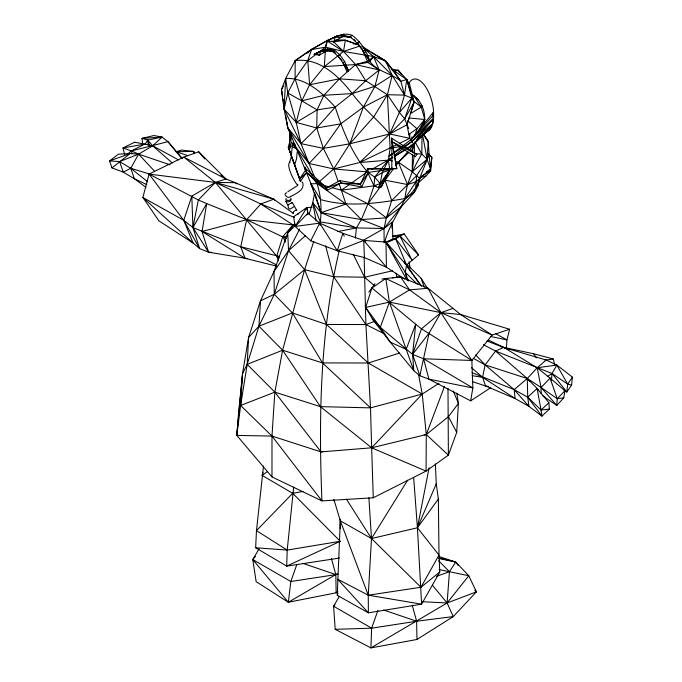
<?xml version="1.0" encoding="UTF-8"?>
<svg xmlns="http://www.w3.org/2000/svg" width="682" height="682" viewBox="0 0 682 682"><rect width="100%" height="100%" fill="white"/><g stroke="black" fill="none" stroke-linecap="round" stroke-linejoin="round"><path stroke-width="1.02" d="M414.409 143.177L414.392 153.689L421.808 154.021L427.12 159.324L430.495 169.008L430.632 170.952L426.182 175.854L419.106 182.051M447.989 388.246L448.381 455.158L426.062 471.092L373.276 497.775L321.921 500.903L271.982 476.923L236.79 435.406L238.734 411.237L242.596 373.31L248.58 337.471L260.49 300.788L274.002 271.487L287.727 232.852L294.743 223.577M416.821 154.337L391.945 141.66L391.8 169.093L368.502 172.35L360.318 184.183L340.966 183.091L326.635 187.814L306.61 172.58L306.209 169.119L326.635 187.814L327.266 190.338L340.966 183.091L361.69 186.979L368.502 172.35L367.607 168.863L396.779 168.633L391.536 138.096L416.821 154.337L415.304 156.809L391.945 141.66L391.536 138.096M418.543 374.392L422.235 394.051L426.276 434.545L426.062 471.092L371.647 447.81L320.412 406.634L282.612 350.224L258.93 326.218L260.49 300.788L274.283 294.309L304.598 269.697L313.78 241.351M426.821 131.703A27.092 12.464 76.3 0 0 429.677 129.861C434.349 123.877 433.761 115.846 433.343 108.711A27.092 12.464 76.3 0 0 422.422 82.854A27.092 12.464 76.3 0 0 408.748 83.571M384.546 242.664C388.57 226.62 398.348 213.398 405.006 198.556C406.506 182.418 413.616 167.755 421.808 154.021L422.005 135.181M384.162 242.63L384.009 228.521L386.37 217.856C395.202 203.833 416.105 195.35 419.967 178.59L412.209 171.779L412.44 154.226M412.465 152.163L413.139 146.05M305.135 167.184L305.101 169.281L313.439 189.707M327.266 190.338L306.61 172.58L300.387 181.352L289.304 149.801L289.748 132.103M368.263 61.099L355.62 64.551L339.423 78.822L323.941 95.309L317.096 109.904L316.738 127.986L323.336 148.361L333.728 168.957L338.221 181.514M435.372 463.931L436.267 483.802L438.364 499.002L439.003 555.088L439.762 572.045L421.604 604.184L368.374 612.837L337.249 595.284L340.309 520.801L333.89 499.403M293.686 487.067L287.207 550.084L286.713 566.111L339.431 558.055M300.387 181.352L289.304 149.801L290.839 146.076L291.205 134.908M377.956 610.305L371.639 628.182L370.906 647.9L416.958 639.477L453.232 616.596L476.386 591.848L468.79 575.744L455.738 562.045L438.876 556.495M410.266 151.131L412.508 149.068L414.051 144.737L409.677 138.301L409.856 134.252M262.937 472.294L262.101 475.38L292.68 493.299L340.25 541.278L286.713 566.111L255.648 547.757L256.475 530.639L263.499 466.053M294.667 143.757L295.417 146.843L309.057 163.467L333.728 168.957L359.585 162.546L389.627 133.979L399.388 112.385L404.511 95.105L400.846 81.26C391.34 73.017 377.623 72.173 369.908 61.551C366.797 51.21 360.906 41.875 352.219 35.345C343.404 31.849 335.416 36.964 327.71 40.332L311.188 49.513L295.178 60.63L285.639 78.447L284.087 109.137L287.753 127.815L305.101 169.281L304.794 167.201M368.894 497.766L371.485 538.533L368.271 595.19L368.374 612.837L337.633 579.197L368.271 595.19L421.604 604.184L417.427 527.783L413.659 477.519M424.187 434.894L426.276 434.545L448.381 455.158L456.718 432.388L458.398 403.386L456.804 393.096M391.903 228.3L392.278 222.119L384.009 228.521L362.926 240.533M506.436 348.178L506.931 339.9L509.59 329.253L460.682 314.53L440.904 312.646L389.405 302.1L365.646 307.454L365.228 305.562M453.3 391.025L458.398 403.386L448.466 416.668L426.276 434.545L371.647 447.81L321.009 451.885L271.982 436.079L236.79 435.406L240.627 405.475L242.596 373.31L247.191 364.367L258.93 326.218L274.283 294.309L288.537 250.644L299.671 229.075M423.505 134.414L428.219 141.489L427.12 159.324L416.693 175.606L415.611 188.42L429.123 154.652L428.219 141.489L423.164 133.757M488.329 340.028L503.708 347.368L537.143 367.769L550.084 378.126L557.22 398.697L556.785 405.466L542.889 395.952M339.329 596.383L333.6 606.23L335.203 629.316L371.639 628.182L416.642 621.234L453.232 616.596L447.111 602.973L449.447 571.678L455.738 562.045L439.208 557.944M355.39 238.103L356.396 227.916L361.358 219.578L367.922 203.858L374.026 185.819L374.708 177.098L388.399 160.108L392.448 156.903M291.265 157.423L292.263 146.136M297.216 151.898L296.593 158.625L294.624 164.916M236.79 435.406L242.596 373.31M564.023 390.641L566.81 392.005L571.601 385.151L572.394 377.112L556.81 365.049L546.197 360.028L500.648 346.609M490.759 387.649L470.665 400.837L428.901 379.158L419.822 375.748L413.821 370.701L412.576 354.384L415.688 324.24L371.929 287.966L375.006 283.746M551.38 380.377L552.079 373.523L556.81 365.049L567.68 384.128L566.81 392.005L552.079 373.523L495.567 351.06L483.41 344.708M320.054 223.952C322.04 209.152 321.12 193.748 315.638 179.767M337.905 591.695L336.141 592.811L288.333 602.257L290.822 581.524L296.781 564.636M395.347 161.549L398.322 162.163L412.209 171.779L414.272 154.695M306.61 172.58L299.739 178.82L288.247 147.389L289.441 143.254L290.702 132.964M361.801 46.248L385.56 60.869L392.167 75.412L387.402 94.721L390.113 148.105L388.399 160.108L389.806 170.04L381.187 187.056L378.561 187.738L374.026 185.819L341.341 190.201L332.287 187.729M399.43 143.433L409.677 138.301L406.932 124.789L414.102 102.155L409.746 84.807L406.736 79.53L391.86 69.266L398.203 70.229L406.736 79.53L404.511 95.105L411.843 98.165L414.102 102.155L411.024 112.342M339.159 250.891C320.011 332.79 318.579 417.256 321.921 500.903L271.982 436.079L240.627 405.475L247.191 364.367L248.58 337.471L258.93 326.218L292.408 312.961L326.516 324.47L365.902 324.547L374.844 321.299M470.665 400.837L472.831 387.956L471.859 360.454L440.904 312.646L428.108 288.273L400.505 276.901L381.937 279.015M407.043 279.842L405.279 272.306L406.523 265.068L395.662 238.76L404.187 233.883L418.526 254.889L406.523 265.068L421.493 286.269M406.66 148.523L413.616 144.107L432.584 123.885L433.53 118.412L432.431 116.179L433.564 112.053L410.735 139.853L393.991 152.393M473.265 358.297L485.141 364.887L527.28 378.544L537.092 388.476L548.908 402.73L549.317 409.098L541.951 416.122L528.959 406.361L515.115 398.561L485.524 385.961L482.575 377.299L485.141 364.887L495.567 351.06L527.28 378.544L541.09 387.478L556.785 405.466L563.741 397.828L564.977 390.752L550.084 378.126L541.09 387.478L541.141 393.719M423.769 125.309C426.796 113.698 422.056 100.22 411.468 94.107M309.074 214.327L312.723 202.699L314.692 192.639M392.133 167.891L389.806 170.04L378.561 187.738L380.147 183.569L382.287 172.597L388.399 160.108L392.747 157.354M439.762 572.045L420.956 587.262L371.485 538.533L340.309 520.801L368.271 595.19L420.956 587.262L439.003 555.088L417.427 527.783L429.097 467.801M247.157 258.572L208.556 252.195L199.562 248.58L192.929 227.575L198.343 199.988L215.359 182.426L225.938 178.999L235.273 182.691L273.78 199.17L293.217 213.313M317.931 52.915L325.553 47.194L327.71 40.332L326.908 40.869L325.553 47.194L324.334 66.597L309.637 84.756L301.794 100.851L296.227 122.41L301.001 143.646L314.479 176.885M509.59 329.253L492.089 335.075L460.682 314.53L453.01 308.4L440.904 312.646L429.089 333.114L419.822 375.748L412.576 354.384L380.3 327.309L372.159 318.92M277.003 266.21L245.043 258.316L240.746 246.739L246.671 219.689L260.788 203.986L273.78 199.17L275.298 200.602M294.777 62.446L295.178 60.63L311.606 49.488L327.71 40.332M363.284 47.74L373.531 56.538L379.141 70.024L365.688 80.715L352.236 93.57L335.229 107.074L317.096 109.904L301.794 100.851L295.101 78.66L295.178 60.63C319.338 57.399 338.562 75.983 352.236 93.57C363.054 108.557 377.922 119.734 389.627 133.979L404.699 118.873L414.102 102.155L406.736 79.53L400.846 81.26L394.094 71.303L385.56 60.869L373.531 56.538L343.515 51.414L325.553 47.194L311.606 49.488L307.77 60.545L295.101 78.66L287.778 92.974L284.087 109.137L301.001 143.646L323.336 148.361L349.772 143.817L389.627 133.979L406.932 124.789L409.788 116.426M408.68 128.463L404.699 118.873L399.388 112.385L387.402 94.721L365.688 80.715L355.62 64.551L343.515 51.414L326.908 40.869L337.488 35.72L341.682 35.345L350.019 36.615L357.061 43.009L363.088 51.141L367.888 62.454L379.141 70.024L374.955 86.324L363.361 107.159L349.772 143.817L333.728 168.957L317.19 183.603L310.932 183.85L321.052 212.665L356.396 227.916L384.009 228.521L401.374 206.655L414.665 192.043L418.288 185.086M236.995 183.91L235.273 182.691L215.359 182.426L149.06 174.098L142.879 197.465L158.889 220.84L193.066 242.997L199.562 248.58L183.765 220.32L149.06 174.098L183.79 157.082L198.701 151.788L225.938 178.999L183.79 157.082L215.359 182.426L276.696 256.1L279.194 257.941M296.687 210.278L292.331 202.545L287.582 204.984L285.877 201.25L286.201 200.687M416.693 175.606L391.647 200.585L386.37 217.856L361.358 219.578L321.052 212.665L312.723 202.699L316.124 221.036M291.342 156.945L289.577 162.589L289.833 162.128C284.795 166.05 298.707 189.315 297.812 184.259M414.571 136.426L417 128.753L424.801 119.503L421.246 107.151L413.948 95.881L411.851 95.821M307.923 213.85L306.866 207.558L293.618 216.723L295.17 226.45L310.745 240.814L337.3 250.771L342.867 233.321L319.679 223.125L307.906 213.134L306.866 207.558L312.134 207.123M385.807 278.486L389.405 302.1L413.821 370.701L390.24 342.142L373.395 320.497L365.646 307.454L371.929 287.966L385.807 278.486L409.567 289.884L440.904 312.646L492.089 335.075L471.859 360.454L423.607 358.792L412.576 354.384L421.476 328.809L440.904 312.646M273.78 199.17L215.359 182.426L191.804 196.118L183.765 220.32L193.066 242.997L142.879 197.465L183.765 220.32L192.929 227.575L240.746 246.739L276.432 264.846M404.699 118.873L411.843 98.165L406.736 79.53M335.749 53.213C332.032 49.633 325.305 48.899 320.83 51.244L319.466 55.14L314.087 54.364L322.552 50.255L327.633 48.951L334.333 49.948L339.977 55.063L344.734 61.602L348.34 70.553M337.488 35.72L335.339 36.964L333.634 41.832L343.515 51.414L359.951 46.026M471.859 360.454L421.476 328.809L415.688 324.24L406.182 349.346L390.24 342.142L380.3 327.309L389.405 302.1L409.567 289.884L428.108 288.273L453.01 308.4M337.249 595.284L337.982 593.289M369.013 60.442L373.531 56.538L392.167 75.412L404.511 95.105L387.402 94.721L363.361 107.159L340.582 123.885L316.738 127.986L296.227 122.41L284.087 109.137L281.427 89.734L285.639 78.447C305.954 77.45 322.373 93.093 335.229 107.074C342.552 129.964 351.733 153.373 367.359 171.89M426.276 434.545L444.468 386.532M316.772 54.091L319.466 55.14L325.144 51.747L325.911 49.948L327.633 48.951M351.256 37.604L341.682 35.345L340.719 37.587L333.634 41.832L326.908 40.869L335.339 36.964L341.682 35.345L343.839 34.1M346.473 499.224L371.485 538.533L417.427 527.783L436.267 483.802M361.69 186.979L360.318 184.183L367.607 168.863L396.779 168.633L391.945 141.66M290.592 196.237C288.733 199.971 281.794 193.509 286.824 192.793M310.745 240.814L319.679 223.125L337.3 250.771L364.41 257.591L386.421 267.208L404.665 279.083M381.187 187.056L389.806 170.04L382.287 172.597L374.708 177.098L368.169 172.469M306.934 215.009L307.906 213.134L295.17 226.45L319.679 223.125L320.216 225.188M282.629 96.938L281.427 89.734L283.405 86.094M417.461 133.084L424.801 119.503L409.191 117.96M182.256 158.505L167.977 141.668L162.018 137.116L152.7 145.812L138.617 154.158L130.765 168.275L123.22 172.111L111.976 167.883L109.606 160.909L118.421 154.183L130.16 153.535L138.617 154.158L170.159 164.839M420.18 134.388L414.051 144.737L409.26 150.04M211.693 252.366L208.556 252.195L192.929 227.575L206.697 203.586L246.671 219.689L286.406 238.683M337.616 573.502L288.333 602.257L256.142 581.644L252.783 559.564L259.032 548.822M432.49 113.843L433.564 112.053M410.351 113.647L421.246 107.151L422.149 105.693M387.402 94.721L373.779 116.818L349.772 143.817M371.485 538.533L407.631 480.205M295.17 226.45L306.866 207.558L304.573 209.664M145.147 144.124L147.713 140.057L162.018 137.116L153.953 135.53L141.992 138.369L142.734 144.371M310.932 183.85L320.651 199.604C348.425 207.481 377.12 203.355 405.006 198.556L416.011 181.787L430.495 169.008L431.851 157.414L428.492 153.561M430.777 128.105L415.355 142.436L421.544 133.092L433.53 118.412L410.735 139.853L432.431 116.179M299.739 178.82L306.209 169.119M547.603 376.387L552.079 373.523L567.68 384.128L572.394 377.112M340.582 123.885L323.336 148.361L309.057 163.467L287.753 127.815L285.698 115.463M367.803 172.819L374.026 185.819L380.147 183.569L389.806 170.04M373.531 56.538L369.908 61.551L367.888 62.454L355.62 64.551L324.334 66.597L343.515 51.414L345.348 40.264L335.22 40.153M338.92 183.441L341.341 190.201L367.922 203.858L380.803 186.101M382.031 184.413L393.284 169.034M286.073 198.573L285.758 199.263C286.704 201.062 290.472 200.815 291.171 198.897L290.762 198.257M417.427 527.783L438.364 499.002M395.807 165.598L407.896 151.557M368.783 292.177L371.929 287.966M412.576 354.384L429.089 333.114M335.203 629.316L370.906 647.9L447.111 602.973L468.79 575.744L439.072 569.572M288.333 602.257L252.783 559.564L255.435 556.393M334.93 604.636L333.6 606.23L371.639 628.182M399.388 112.385L411.843 98.165M335.229 107.074L316.738 127.986L301.001 143.646L287.753 127.815L287.216 122.555M433.53 118.412L411.86 141.515L404.579 147.286M373.276 497.775L371.647 447.81L422.235 394.051L438.995 383.344M546.197 360.028L537.143 367.769L541.09 387.478L557.22 398.697L564.977 390.752M307.556 53.145L311.188 49.513L313.174 48.985M295.945 224.821L287.727 232.852L288.537 250.644L274.002 271.487L274.283 294.309L292.408 312.961L322.484 362.909L370.505 407.87L371.647 447.81M415.355 142.436L431.885 126.349M538.158 390.275L537.092 388.476L527.715 397.18L528.959 406.361L514.151 389.627L485.141 364.887L475.686 354.938M472.029 372.662L514.151 389.627L527.715 397.18L541.951 416.122L541.048 410.001L548.908 402.73M396.003 164.311L408.774 152.512M305.306 235.827L288.537 250.644L304.598 269.697L326.516 324.47L368.28 363.012L422.235 394.051L370.505 407.87L320.412 406.634L274.846 392.133L247.191 364.367L282.612 350.224L322.484 362.909L368.28 363.012L399.558 353.046M128.233 153.578L131.387 150.935L144.755 144.107L152.7 145.812L178.488 159.895M432.584 123.885L411.86 141.515L403.932 146.587M412.209 171.779L427.12 159.324L422.601 135.07M111.976 167.883L130.16 153.535L109.606 160.909L119.606 161.566L138.617 154.158L154.499 171.148M297.829 214.327L298.852 213.568M297.608 185.504L287.838 191.727M394.068 155.624L402.96 148.574M316.235 54.185L307.77 60.545L309.637 84.756L339.423 78.822L365.688 80.715M392.312 153.646L388.962 156.161L392.491 153.902M401.374 206.655L386.37 217.856L367.922 203.858M426.241 172.137L430.495 169.008L429.123 154.652L431.851 157.414L430.632 170.952L421.416 176.271M262.101 475.38L267.259 471.731M349.141 184.711L341.341 190.201L345.962 204.08L361.358 219.578L384.009 228.521M351.75 182.878L366.49 172.503M408.68 134.456L417 128.753L407.819 120.765M287.992 204.609C288.35 212.486 291.41 207.618 294.36 206.552M405.006 198.556L414.665 192.043L414.221 189.127M394.247 152.777L402.175 147.713M392.167 75.412L374.955 86.324L352.236 93.57L323.941 95.309L301.794 100.851L287.778 92.974L285.639 78.447M394.486 156.246L404.92 149.622M317.096 109.904L296.227 122.41L287.778 92.974M290.694 196.604C295.596 193.535 304.683 190.525 302.808 182.912L301.819 181.83M392.823 157.457L371.929 169.332M394.588 156.4L405.202 150.04M406.975 148.983L414.051 144.737L410.922 145.181M352.219 35.345L350.019 36.615L351.486 37.425M334.333 49.948L332.577 50.962L342.125 60.587M362.5 49.266L357.061 43.009L359.261 41.738M339.977 55.063L338.212 56.077L348.485 70.911L346.874 71.636L343.037 62.582L344.734 61.602M365.91 56.572L363.088 51.141L365.22 49.914L365.22 52.403M326.635 187.814L339.849 180.653L360.318 184.183M293.567 213.04C290.805 214.063 295.596 209.468 296.764 210.047M392.372 160.935L388.399 160.108L359.585 162.546L397.563 144.371M387.683 241.897L399.899 235.861L418.526 254.889M320.83 51.244L314.087 54.364L322.552 50.255L325.144 51.747L327.633 50.945L334.333 51.934L325.911 49.948L320.83 51.244L325.144 51.747M495.567 351.06L503.708 347.368L533.563 353.753L553.332 358.996L554.619 364.597M344.282 236.185L342.867 233.321L363.719 240.388L385.978 242.101L392.32 239.297M388.007 242.008L395.662 238.76L411.988 260.089L399.899 235.861L392.474 236.441M291.342 202.886L292.331 202.545M337.3 250.771L363.719 240.388L365.271 241.837M240.627 405.475L274.846 392.133L282.612 350.224L304.598 269.697L333.703 276.722L364.606 277.233L392.397 270.797M422.755 601.746L447.111 602.973L476.386 591.848L475.209 590.143M436.591 576.307L449.447 571.678L438.662 560.783M326.908 40.869L329.133 40.085M391.647 200.585L385.1 180.184L407.546 184.558L416.011 181.787M294.897 224.318L293.03 224.924L246.671 219.689L202.034 231.488L208.556 252.195M351.17 37.672L343.839 36.589L340.719 37.587L335.339 36.964M124.559 154.158L122.973 147.985L131.387 150.935L167.977 141.668L176.161 151.728L181.625 150.057L193.799 151.43L193.969 153.39M419.609 177.84L426.182 175.854M401.408 74.278L398.203 70.229L394.094 71.303L392.303 70.272M392.397 236.322L404.187 233.883M337.581 231.599L356.396 227.916L320.284 221.889L312.723 202.699M395.662 238.76L392.943 239.288L392.278 222.119M302.996 491.449L292.68 493.299L256.475 530.639L287.207 550.084L340.25 541.278M323.098 451.544L321.009 451.885L274.846 392.133L271.982 436.079L271.982 476.923M337.914 574.304L290.822 581.524L252.783 559.564M545.054 360.207L553.332 358.996M390.113 148.105L400.522 146.639M556.81 365.049L537.143 367.769L527.28 378.544L514.151 389.627L515.115 398.561L482.575 377.299L471.373 367.564M557.22 398.697L563.741 397.828M392.346 277.855L400.505 276.901L409.567 289.884M529.923 381.63L527.28 378.544L527.715 397.18L541.048 410.001L549.317 409.098M162.018 137.116L141.992 138.369L147.713 140.057L152.7 145.812L172.341 163.041M182.273 158.71L176.161 151.728L193.799 151.43L193.841 153.51M337.053 40.298L345.348 40.264L358.238 44.722M287.096 236.697L282.834 236.526L276.696 256.1L278.546 260.737M353.378 43.895L356.447 44.066M255.648 547.757L287.207 550.084M333.728 168.957L366.302 171.796M279.714 256.534L240.746 246.739M488.662 386.447L485.524 385.961L472.617 381.664M472.166 375.663L482.575 377.299M374.026 185.819L376.072 186.169M438.782 558.507L455.738 562.045L458.099 565.446M490.375 336.448L506.931 339.9L495.831 333.805M389.627 133.979L409.677 138.301M355.62 64.551L379.141 70.024M567.68 384.128L571.601 385.151M321.213 184.703L317.19 183.603L309.134 174.055M323.225 185.248L329.261 186.902M150.1 174.208L130.765 168.275L119.606 161.566L123.22 172.111L134.363 178.744L146.86 184.617M176.161 151.728L188.01 155.692M302.834 563.358L335.825 574.576L336.141 592.811M383.651 610.015L416.642 621.234L416.958 639.477M358.971 45.029L345.348 40.264L333.634 41.832L331.836 41.133M487.033 341.068L509.565 349.661M215.359 182.426L260.788 203.986L294.343 217.37M138.617 154.158L131.387 150.935L132.103 153.765M384.639 333.958L365.902 324.547L333.703 276.722L325.612 245.801M149.06 174.098L198.343 199.988L206.697 203.586L202.034 231.488L245.043 258.316M460.682 314.53L462.532 315.544M357.061 43.009L358.527 43.819M341.682 35.345L343.839 36.589M366.456 49.837L369.184 51.414M371.008 52.463L385.56 60.869L400.846 81.26M325.911 49.948L327.633 50.945M290.847 199.758C291.853 201.505 286.926 202.597 285.877 201.25M260.788 203.986L293.03 224.924L282.834 236.526L285.57 242.025M415.21 97.466L418.194 99.589M146.008 187.362L134.363 178.744L130.765 168.275L147.738 181.838M406.31 278.154L407.972 279.398M220.908 175.069L225.938 178.999M413.94 101.413L421.246 107.151M411.306 94.474L412.917 95.753M374.162 285.46L364.606 277.233L353.259 254.318M353.779 39.249L355.348 40.673M404.281 262.928L406.523 265.068L404.494 261.385M407.111 264.565L421.169 278.367L427.938 289.006M474.885 590.365L476.386 591.848M364.41 257.591L363.719 240.388L386.421 267.208L385.978 242.101L405.279 272.306L417.282 284.164M386.66 244.105L385.978 242.101L406.523 265.068M198.701 151.788L204.694 158.897M374.708 177.098L380.147 183.569M432.379 585.173L447.111 602.973M406.54 80.757L407.827 82.377M291.708 142.64L295.34 147.252A7.221 5.686 -38.2 0 1 293.456 141.762M365.646 307.454L380.3 327.309M406.924 266.364L412.55 274.113M413.795 275.835L420.666 285.306M533.563 353.753L536.495 357.845M550.084 378.126L551.269 379.831M422.985 133.791L428.219 141.489M363.088 51.141L369.908 61.551L367.095 56.06M295.417 146.843L312.407 175.53M314.001 178.224L317.19 183.603L345.962 204.08L321.052 212.665L315.007 193.637M414.895 141.703L421.808 154.021M385.978 242.101L406.762 279.859M448.466 416.668L456.718 432.388M343.037 62.582L346.251 68.78M346.064 66.18L348.485 70.911M289.441 143.254L290.839 146.076M339.849 180.653L340.966 183.091M288.247 147.389L289.304 149.801M398.322 162.163L407.546 184.558M398.203 70.229L398.842 71.934M421.169 278.367L424.238 287.182M149.75 145.939L147.713 140.057L148.275 145.138M405.279 272.306L408.228 281.061M411.732 137.014L412.312 138.94M412.218 605.181L416.642 621.234M331.401 558.515L335.825 574.576M281.427 89.734L281.922 91.738M396.114 273.218L396.95 277.395M537.092 388.476L541.048 410.001M409.064 261.811L410.155 268.017M282.97 99.001L283.311 101.055M283.652 103.11L283.993 105.173M370.505 407.87L365.902 324.547L364.128 257.233M191.804 196.118L192.929 227.575M417.878 183.424L417.938 185.436M340.199 519.3L340.224 528.721M379.081 57.152A26.641 19.369 59.8 0 1 390.266 66.989M289.91 140.313A7.221 5.686 -38.2 0 1 289.824 137.142M296.38 148.344A2.822 1.049 21 0 1 292.902 147.005A2.822 1.049 21 0 1 292.936 145.547M295.707 146.451A2.822 1.049 21 0 1 292.953 144.217M134.542 142.248L122.973 147.985L144.755 144.107L134.542 142.248M472.831 387.956L428.901 379.158L423.607 358.792L472.831 387.956"/></g></svg>
